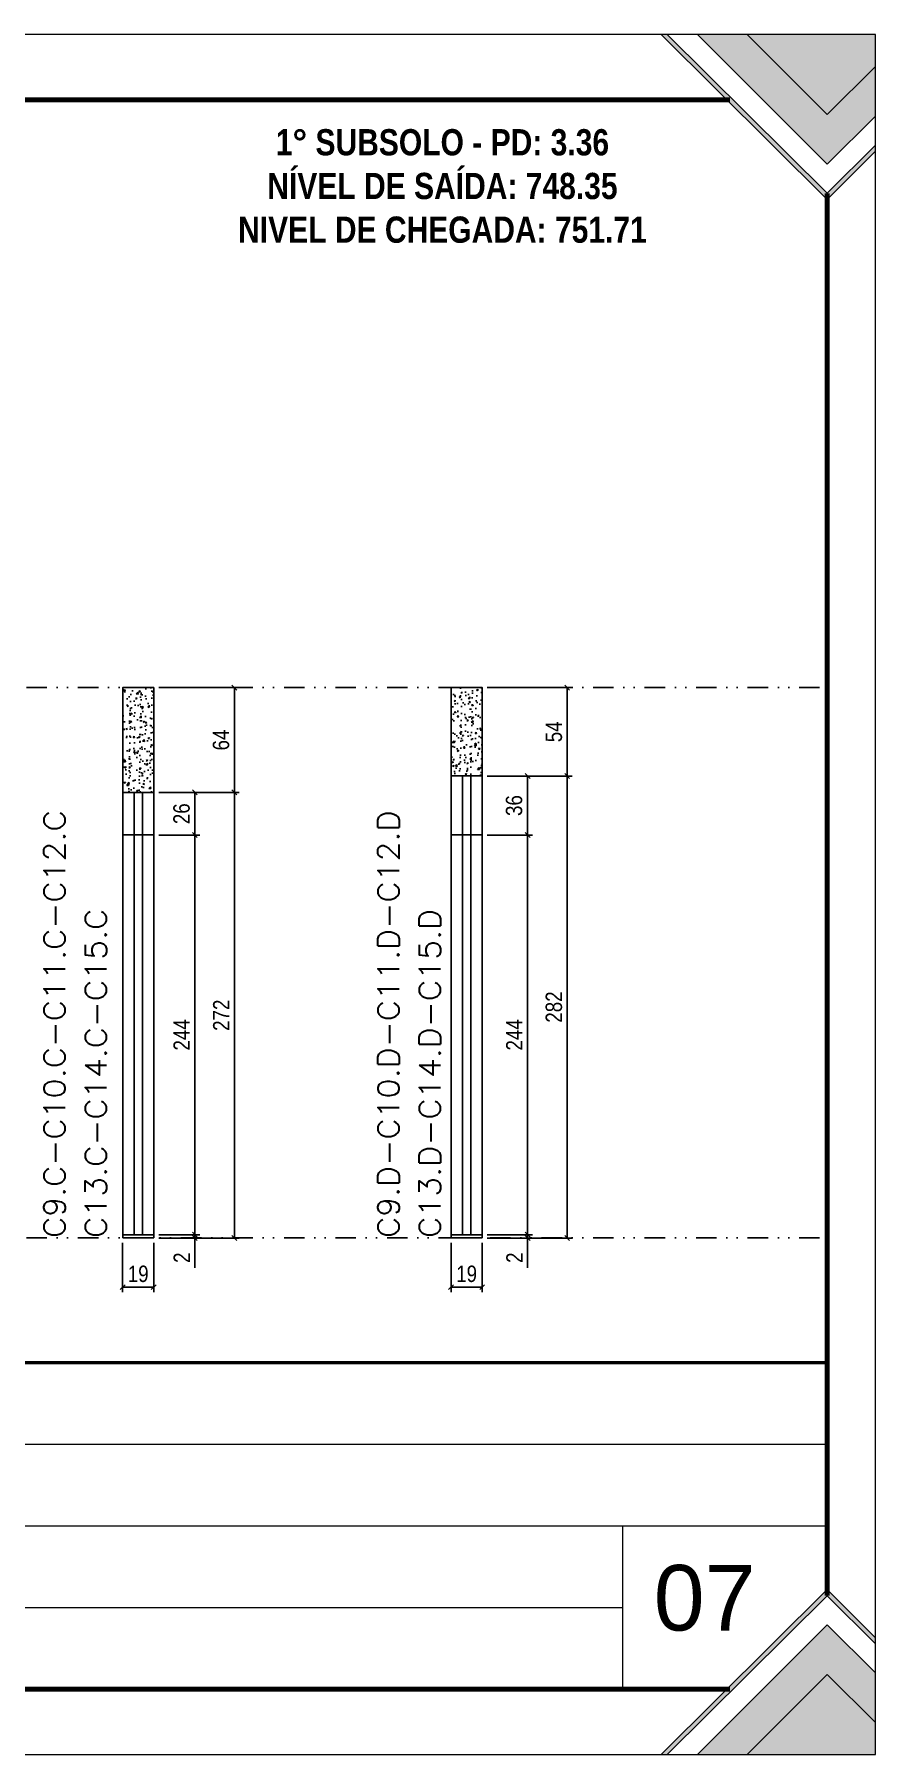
# Model space of a CAD drawing. Extents: x 71 to 6311, y -2991 to 2643.
# Drawn here: x 4213 to 4726, y -691 to 359 of the extents above; entities that cross this region are included whole.
import ezdxf
from ezdxf.enums import TextEntityAlignment as Align

# ---------------------------------------------------------------- set-up
doc = ezdxf.new("R2010")
doc.units = 0
doc.linetypes.add('CONTINUO', pattern=[0])
doc.linetypes.add('DIVIDE2', pattern=[0.625, 0.25, -0.125, 0, -0.125, 0, -0.125])
for name, color, linetype in [('COTA', 241, 'Continuous'), ('NOMENCLATURA', 7, 'Continuous'), ('Nível', 160, 'Continuous'), ('Painéis', 200, 'Continuous'), ('SARR_2.2x7', 40, 'Continuous')]:
    doc.layers.add(name, color=color, linetype=linetype)
doc.layers.add('Folhas', color=255, linetype='Continuous', lineweight=9)
doc.layers.add('Texto Seção', color=7, linetype='Continuous', lineweight=15)
doc.styles.add('ARIAL', font='arial.ttf')
doc.styles.add('COTA TECNICA', font='techl___.ttf', dxfattribs={"height": 10})
doc.styles.add('REGUA-120', font='ROMANS.shx', dxfattribs={"height": 15})
doc.styles.add('ROMANC', font='techb___.ttf', dxfattribs={"height": 2.5})
doc.dimstyles.new('PAINEL-NOVA', dxfattribs={"dimtxt": 10, "dimasz": 3, "dimexe": 3, "dimexo": 3, "dimgap": 3, "dimtad": 1, "dimdec": 1, "dimzin": 12, "dimdsep": 46, "dimtxsty": 'COTA TECNICA', "dimblk1": 'OBLIQUE', "dimblk2": 'OBLIQUE', "dimsah": 1, "dimcen": 0.9, "dimclrd": 4, "dimclre": 4, "dimclrt": 240, "dimadec": 1, "dimazin": 3, "dimtfac": 1, "dimtdec": 1, "dimtix": 1, "dimtmove": 0, "dimatfit": 3, "dimfxl": 1, "dimtolj": 1, "dimtzin": 12, "dimarcsym": 0})

# ---------------------------------------------------------------- blocks, each defined once
blk = doc.blocks.new('9999999999')
at = {"transparency": 33554687}
h = blk.add_hatch(color=30, dxfattribs=at)
h.dxf.hatch_style = 1
h.paths.add_polyline_path([(1357.7, 1050), (1354, 1050), (1455.5, 949.3), (1485, 978.7), (1485, 982.3), (1455.5, 953)])
at = {"true_color": 0x000000, "transparency": 33554687}
h = blk.add_hatch(color=18, dxfattribs=at)
h.dxf.hatch_style = 1
h.paths.add_polyline_path([(1406.6, 1050), (1376.2, 1050), (1455.5, 970.8), (1485, 1000.1), (1485, 1030.4), (1455.5, 1001.1)])
at = {"true_color": 0xff7f00, "transparency": 33554687}
h = blk.add_hatch(color=30, dxfattribs=at)
h.dxf.hatch_style = 1
h.paths.add_polyline_path([(1485, 1030.4), (1485, 1050), (1406.6, 1050), (1455.5, 1001.1)])
at = {"transparency": 33554687}
h = blk.add_hatch(color=30, dxfattribs=at)
h.dxf.hatch_style = 1
h.paths.add_polyline_path([(1357.7, 0), (1354, 0), (1455.5, 100.7), (1485, 71.3), (1485, 67.7), (1455.5, 97)])
at = {"true_color": 0x000000, "transparency": 33554687}
h = blk.add_hatch(color=18, dxfattribs=at)
h.dxf.hatch_style = 1
h.paths.add_polyline_path([(1406.6, 0), (1376.2, 0), (1455.5, 79.2), (1485, 49.9), (1485, 19.6), (1455.5, 48.9)])
at = {"true_color": 0xff7f00, "transparency": 33554687}
h = blk.add_hatch(color=30, dxfattribs=at)
h.dxf.hatch_style = 1
h.paths.add_polyline_path([(1485, 19.6), (1485, 0), (1406.6, 0), (1455.5, 48.9)])
at = {"color": 30, "linetype": 'CONTINUO'}
for p, q in [((396.9, 189.4), (1455.5, 189.4)), ((396.9, 139.6), (1455.5, 139.6)), ((1330.4, 139.6), (1330.4, 40)), ((396.9, 89.8), (1330.4, 89.8))]:
    blk.add_line(p, q, dxfattribs=at)
at = {"color": 30, "transparency": 33554687}
for points in [[(1485, 978.7), (1455.5, 949.3), (1354, 1050)], [(1485, 982.3), (1455.5, 953), (1357.7, 1050)], [(1376.2, 1050), (1455.5, 970.8), (1485, 1000.1)], [(1406.6, 1050), (1455.5, 1001.1), (1485, 1030.4)], [(1485, 71.3), (1455.5, 100.7), (1354, 0)], [(1485, 67.7), (1455.5, 97), (1357.7, 0)], [(1376.2, 0), (1455.5, 79.2), (1485, 49.9)], [(1406.6, 0), (1455.5, 48.9), (1485, 19.6)]]:
    blk.add_lwpolyline(points, dxfattribs=at)
at = {"color": 30, "linetype": 'CONTINUO', "const_width": 2}
blk.add_lwpolyline([(1455.5, 97), (1455.5, 239.2), (50, 239.2), (50, 40), (1396.2, 40)], dxfattribs=at)
at = {"layer": 'Folhas'}
blk.add_lwpolyline([(0, 0), (1485, 0), (1485, 1050), (0, 1050)], close=True, dxfattribs=at)
at = {"layer": 'Folhas', "color": 30, "const_width": 3}
for points in [[(1396.2, 1010), (50, 1010), (50, 40), (1396.2, 40)], [(1455.5, 97), (1455.5, 953)]]:
    blk.add_lwpolyline(points, dxfattribs=at)
blk = doc.blocks.new('_Oblique')
at = {"color": 0, "linetype": 'ByBlock', "lineweight": -2}
blk.add_line((-0.5, -0.5), (0.5, 0.5), dxfattribs=at)
blk = doc.blocks.new('*D157')
at = {"layer": 'COTA', "color": 4, "linetype": 'Continuous', "lineweight": -2, "ltscale": 30, "transparency": 16777216}
for p, q in [((4288.8, -130.2), (4313.9, -130.2)), ((4310.9, -130.2), (4310.9, -374.2)), ((4288.8, -374.2), (4313.9, -374.2))]:
    blk.add_line(p, q, dxfattribs=at)
at = {"layer": 'Defpoints', "color": 0, "linetype": 'Continuous', "ltscale": 30, "transparency": 16777216}
for p in [(4285.8, -130.2), (4285.8, -374.2), (4310.9, -374.2)]:
    blk.add_point(p, dxfattribs=at)
at = {"layer": 'COTA', "color": 4, "linetype": 'Continuous', "lineweight": -2, "ltscale": 30, "transparency": 16777216, "xscale": 3, "yscale": 3, "zscale": 3}
for p, rotation in [((4310.9, -130.2), 90), ((4310.9, -374.2), 270)]:
    blk.add_blockref('_Oblique', p, dxfattribs=dict(at, rotation=rotation))
at = {"layer": 'COTA', "color": 240, "linetype": 'Continuous', "ltscale": 30, "transparency": 16777216, "insert": (4302.8, -252.2), "char_height": 10, "attachment_point": 5, "rotation": 90, "style": 'COTA TECNICA'}
blk.add_mtext('\\A1;244', dxfattribs=at)
blk = doc.blocks.new('*D158')
at = {"layer": 'COTA', "color": 4, "linetype": 'Continuous', "lineweight": -2, "ltscale": 30, "transparency": 16777216}
for p, q in [((4288.8, -104.2), (4313.9, -104.2)), ((4310.9, -130.2), (4310.9, -104.2)), ((4288.8, -130.2), (4313.9, -130.2))]:
    blk.add_line(p, q, dxfattribs=at)
at = {"layer": 'Defpoints', "color": 0, "linetype": 'Continuous', "ltscale": 30, "transparency": 16777216}
for p in [(4285.8, -104.2), (4310.9, -104.2), (4285.8, -130.2)]:
    blk.add_point(p, dxfattribs=at)
at = {"layer": 'COTA', "color": 4, "linetype": 'Continuous', "lineweight": -2, "ltscale": 30, "transparency": 16777216, "xscale": 3, "yscale": 3, "zscale": 3}
for p, rotation in [((4310.9, -104.2), 90), ((4310.9, -130.2), 270)]:
    blk.add_blockref('_Oblique', p, dxfattribs=dict(at, rotation=rotation))
at = {"layer": 'COTA', "color": 240, "linetype": 'Continuous', "ltscale": 30, "transparency": 16777216, "insert": (4302.8, -117.2), "char_height": 10, "attachment_point": 5, "rotation": 90, "style": 'COTA TECNICA'}
blk.add_mtext('\\A1;26', dxfattribs=at)
blk = doc.blocks.new('*D159')
at = {"layer": 'COTA', "color": 4, "linetype": 'Continuous', "lineweight": -2, "ltscale": 30, "transparency": 16777216}
for p, q in [((4489.3, -130.2), (4517, -130.2)), ((4514, -130.2), (4514, -374.2)), ((4489.3, -374.2), (4517, -374.2))]:
    blk.add_line(p, q, dxfattribs=at)
at = {"layer": 'Defpoints', "color": 0, "linetype": 'Continuous', "ltscale": 30, "transparency": 16777216}
for p in [(4486.3, -130.2), (4486.3, -374.2), (4514, -374.2)]:
    blk.add_point(p, dxfattribs=at)
at = {"layer": 'COTA', "color": 4, "linetype": 'Continuous', "lineweight": -2, "ltscale": 30, "transparency": 16777216, "xscale": 3, "yscale": 3, "zscale": 3}
for p, rotation in [((4514, -130.2), 90), ((4514, -374.2), 270)]:
    blk.add_blockref('_Oblique', p, dxfattribs=dict(at, rotation=rotation))
at = {"layer": 'COTA', "color": 240, "linetype": 'Continuous', "ltscale": 30, "transparency": 16777216, "insert": (4505.9, -252.2), "char_height": 10, "attachment_point": 5, "rotation": 90, "style": 'COTA TECNICA'}
blk.add_mtext('\\A1;244', dxfattribs=at)
blk = doc.blocks.new('*D160')
at = {"layer": 'COTA', "color": 4, "linetype": 'Continuous', "lineweight": -2, "ltscale": 30, "transparency": 16777216}
for p, q in [((4489.3, -94.2), (4517, -94.2)), ((4514, -130.2), (4514, -94.2)), ((4489.3, -130.2), (4517, -130.2))]:
    blk.add_line(p, q, dxfattribs=at)
at = {"layer": 'Defpoints', "color": 0, "linetype": 'Continuous', "ltscale": 30, "transparency": 16777216}
for p in [(4486.3, -94.2), (4514, -94.2), (4486.3, -130.2)]:
    blk.add_point(p, dxfattribs=at)
at = {"layer": 'COTA', "color": 4, "linetype": 'Continuous', "lineweight": -2, "ltscale": 30, "transparency": 16777216, "xscale": 3, "yscale": 3, "zscale": 3}
for p, rotation in [((4514, -94.2), 90), ((4514, -130.2), 270)]:
    blk.add_blockref('_Oblique', p, dxfattribs=dict(at, rotation=rotation))
at = {"layer": 'COTA', "color": 240, "linetype": 'Continuous', "ltscale": 30, "transparency": 16777216, "insert": (4505.8, -112.2), "char_height": 10, "attachment_point": 5, "rotation": 90, "style": 'COTA TECNICA'}
blk.add_mtext('\\A1;36', dxfattribs=at)
blk = doc.blocks.new('*D172')
at = {"layer": 'COTA', "color": 4, "linetype": 'Continuous', "lineweight": -2, "ltscale": 30, "transparency": 16777216}
for p, q in [((4288.8, -374.2), (4313.9, -374.2)), ((4288.8, -376.2), (4313.9, -376.2)), ((4310.9, -374.2), (4310.9, -371.2)), ((4310.9, -374.2), (4310.9, -376.2)), ((4310.9, -376.2), (4310.9, -394.3))]:
    blk.add_line(p, q, dxfattribs=at)
at = {"layer": 'Defpoints', "color": 0, "linetype": 'Continuous', "ltscale": 30, "transparency": 16777216}
for p in [(4285.8, -374.2), (4285.8, -376.2), (4310.9, -374.2)]:
    blk.add_point(p, dxfattribs=at)
at = {"layer": 'COTA', "color": 4, "linetype": 'Continuous', "lineweight": -2, "ltscale": 30, "transparency": 16777216, "xscale": 3, "yscale": 3, "zscale": 3}
for p, rotation in [((4310.9, -374.2), 270), ((4310.9, -376.2), 90)]:
    blk.add_blockref('_Oblique', p, dxfattribs=dict(at, rotation=rotation))
at = {"layer": 'COTA', "color": 240, "linetype": 'Continuous', "ltscale": 30, "transparency": 16777216, "insert": (4302.9, -388.2), "char_height": 10, "attachment_point": 5, "rotation": 90, "style": 'COTA TECNICA'}
blk.add_mtext('\\A1;2', dxfattribs=at)
blk = doc.blocks.new('*D173')
at = {"layer": 'COTA', "color": 4, "linetype": 'Continuous', "lineweight": -2, "ltscale": 30, "transparency": 16777216}
for p, q in [((4288.8, -104.2), (4338, -104.2)), ((4335, -376.2), (4335, -104.2)), ((4288.8, -376.2), (4338, -376.2))]:
    blk.add_line(p, q, dxfattribs=at)
at = {"layer": 'Defpoints', "color": 0, "linetype": 'Continuous', "ltscale": 30, "transparency": 16777216}
for p in [(4285.8, -104.2), (4335, -104.2), (4285.8, -376.2)]:
    blk.add_point(p, dxfattribs=at)
at = {"layer": 'COTA', "color": 4, "linetype": 'Continuous', "lineweight": -2, "ltscale": 30, "transparency": 16777216, "xscale": 3, "yscale": 3, "zscale": 3}
for p, rotation in [((4335, -104.2), 90), ((4335, -376.2), 270)]:
    blk.add_blockref('_Oblique', p, dxfattribs=dict(at, rotation=rotation))
at = {"layer": 'COTA', "color": 240, "linetype": 'Continuous', "ltscale": 30, "transparency": 16777216, "insert": (4327, -240.2), "char_height": 10, "attachment_point": 5, "rotation": 90, "style": 'COTA TECNICA'}
blk.add_mtext('\\A1;272', dxfattribs=at)
blk = doc.blocks.new('*D174')
at = {"layer": 'COTA', "color": 4, "linetype": 'Continuous', "lineweight": -2, "ltscale": 30, "transparency": 16777216}
for p, q in [((4288.8, -40.2), (4338, -40.2)), ((4335, -104.2), (4335, -40.2)), ((4288.8, -104.2), (4338, -104.2))]:
    blk.add_line(p, q, dxfattribs=at)
at = {"layer": 'Defpoints', "color": 0, "linetype": 'Continuous', "ltscale": 30, "transparency": 16777216}
for p in [(4285.8, -40.2), (4335, -40.2), (4285.8, -104.2)]:
    blk.add_point(p, dxfattribs=at)
at = {"layer": 'COTA', "color": 4, "linetype": 'Continuous', "lineweight": -2, "ltscale": 30, "transparency": 16777216, "xscale": 3, "yscale": 3, "zscale": 3}
for p, rotation in [((4335, -40.2), 90), ((4335, -104.2), 270)]:
    blk.add_blockref('_Oblique', p, dxfattribs=dict(at, rotation=rotation))
at = {"layer": 'COTA', "color": 240, "linetype": 'Continuous', "ltscale": 30, "transparency": 16777216, "insert": (4326.9, -72.2), "char_height": 10, "attachment_point": 5, "rotation": 90, "style": 'COTA TECNICA'}
blk.add_mtext('\\A1;64', dxfattribs=at)
blk = doc.blocks.new('*D175')
at = {"layer": 'COTA', "color": 4, "linetype": 'Continuous', "lineweight": -2, "ltscale": 30, "transparency": 16777216}
for p, q in [((4266.8, -379.2), (4266.8, -409.2)), ((4285.8, -379.2), (4285.8, -409.2)), ((4266.8, -406.2), (4285.8, -406.2))]:
    blk.add_line(p, q, dxfattribs=at)
at = {"layer": 'Defpoints', "color": 0, "linetype": 'Continuous', "ltscale": 30, "transparency": 16777216}
for p in [(4266.8, -376.2), (4285.8, -376.2), (4285.8, -406.2)]:
    blk.add_point(p, dxfattribs=at)
at = {"layer": 'COTA', "color": 4, "linetype": 'Continuous', "lineweight": -2, "ltscale": 30, "transparency": 16777216, "xscale": 3, "yscale": 3, "zscale": 3, "rotation": 180}
blk.add_blockref('_Oblique', (4266.8, -406.2), dxfattribs=at)
at = {"layer": 'COTA', "color": 4, "linetype": 'Continuous', "lineweight": -2, "ltscale": 30, "transparency": 16777216, "xscale": 3, "yscale": 3, "zscale": 3}
blk.add_blockref('_Oblique', (4285.8, -406.2), dxfattribs=at)
at = {"layer": 'COTA', "color": 240, "linetype": 'Continuous', "ltscale": 30, "transparency": 16777216, "insert": (4276.3, -398.1), "char_height": 10, "attachment_point": 5, "style": 'COTA TECNICA'}
blk.add_mtext('\\A1;19', dxfattribs=at)
blk = doc.blocks.new('*D176')
at = {"layer": 'COTA', "color": 4, "linetype": 'Continuous', "lineweight": -2, "ltscale": 30, "transparency": 16777216}
for p, q in [((4489.3, -374.2), (4517, -374.2)), ((4489.3, -376.2), (4517, -376.2)), ((4514, -374.2), (4514, -371.2)), ((4514, -374.2), (4514, -376.2)), ((4514, -376.2), (4514, -394.3))]:
    blk.add_line(p, q, dxfattribs=at)
at = {"layer": 'Defpoints', "color": 0, "linetype": 'Continuous', "ltscale": 30, "transparency": 16777216}
for p in [(4486.3, -374.2), (4486.3, -376.2), (4514, -374.2)]:
    blk.add_point(p, dxfattribs=at)
at = {"layer": 'COTA', "color": 4, "linetype": 'Continuous', "lineweight": -2, "ltscale": 30, "transparency": 16777216, "xscale": 3, "yscale": 3, "zscale": 3}
for p, rotation in [((4514, -374.2), 270), ((4514, -376.2), 90)]:
    blk.add_blockref('_Oblique', p, dxfattribs=dict(at, rotation=rotation))
at = {"layer": 'COTA', "color": 240, "linetype": 'Continuous', "ltscale": 30, "transparency": 16777216, "insert": (4506, -388.2), "char_height": 10, "attachment_point": 5, "rotation": 90, "style": 'COTA TECNICA'}
blk.add_mtext('\\A1;2', dxfattribs=at)
blk = doc.blocks.new('*D177')
at = {"layer": 'COTA', "color": 4, "linetype": 'Continuous', "lineweight": -2, "ltscale": 30, "transparency": 16777216}
for p, q in [((4489.3, -94.2), (4541.2, -94.2)), ((4538.2, -376.2), (4538.2, -94.2)), ((4489.3, -376.2), (4541.2, -376.2))]:
    blk.add_line(p, q, dxfattribs=at)
at = {"layer": 'Defpoints', "color": 0, "linetype": 'Continuous', "ltscale": 30, "transparency": 16777216}
for p in [(4486.3, -94.2), (4538.2, -94.2), (4486.3, -376.2)]:
    blk.add_point(p, dxfattribs=at)
at = {"layer": 'COTA', "color": 4, "linetype": 'Continuous', "lineweight": -2, "ltscale": 30, "transparency": 16777216, "xscale": 3, "yscale": 3, "zscale": 3}
for p, rotation in [((4538.2, -94.2), 90), ((4538.2, -376.2), 270)]:
    blk.add_blockref('_Oblique', p, dxfattribs=dict(at, rotation=rotation))
at = {"layer": 'COTA', "color": 240, "linetype": 'Continuous', "ltscale": 30, "transparency": 16777216, "insert": (4530.1, -235.2), "char_height": 10, "attachment_point": 5, "rotation": 90, "style": 'COTA TECNICA'}
blk.add_mtext('\\A1;282', dxfattribs=at)
blk = doc.blocks.new('*D178')
at = {"layer": 'COTA', "color": 4, "linetype": 'Continuous', "lineweight": -2, "ltscale": 30, "transparency": 16777216}
for p, q in [((4489.3, -40.2), (4541.2, -40.2)), ((4538.2, -94.2), (4538.2, -40.2)), ((4489.3, -94.2), (4541.2, -94.2))]:
    blk.add_line(p, q, dxfattribs=at)
at = {"layer": 'Defpoints', "color": 0, "linetype": 'Continuous', "ltscale": 30, "transparency": 16777216}
for p in [(4486.3, -40.2), (4538.2, -40.2), (4486.3, -94.2)]:
    blk.add_point(p, dxfattribs=at)
at = {"layer": 'COTA', "color": 4, "linetype": 'Continuous', "lineweight": -2, "ltscale": 30, "transparency": 16777216, "xscale": 3, "yscale": 3, "zscale": 3}
for p, rotation in [((4538.2, -40.2), 90), ((4538.2, -94.2), 270)]:
    blk.add_blockref('_Oblique', p, dxfattribs=dict(at, rotation=rotation))
at = {"layer": 'COTA', "color": 240, "linetype": 'Continuous', "ltscale": 30, "transparency": 16777216, "insert": (4530.1, -67.2), "char_height": 10, "attachment_point": 5, "rotation": 90, "style": 'COTA TECNICA'}
blk.add_mtext('\\A1;54', dxfattribs=at)
blk = doc.blocks.new('*D179')
at = {"layer": 'COTA', "color": 4, "linetype": 'Continuous', "lineweight": -2, "ltscale": 30, "transparency": 16777216}
for p, q in [((4467.3, -379.2), (4467.3, -409.2)), ((4486.3, -379.2), (4486.3, -409.2)), ((4467.3, -406.2), (4486.3, -406.2))]:
    blk.add_line(p, q, dxfattribs=at)
at = {"layer": 'Defpoints', "color": 0, "linetype": 'Continuous', "ltscale": 30, "transparency": 16777216}
for p in [(4467.3, -376.2), (4486.3, -376.2), (4486.3, -406.2)]:
    blk.add_point(p, dxfattribs=at)
at = {"layer": 'COTA', "color": 4, "linetype": 'Continuous', "lineweight": -2, "ltscale": 30, "transparency": 16777216, "xscale": 3, "yscale": 3, "zscale": 3, "rotation": 180}
blk.add_blockref('_Oblique', (4467.3, -406.2), dxfattribs=at)
at = {"layer": 'COTA', "color": 4, "linetype": 'Continuous', "lineweight": -2, "ltscale": 30, "transparency": 16777216, "xscale": 3, "yscale": 3, "zscale": 3}
blk.add_blockref('_Oblique', (4486.3, -406.2), dxfattribs=at)
at = {"layer": 'COTA', "color": 240, "linetype": 'Continuous', "ltscale": 30, "transparency": 16777216, "insert": (4476.8, -398.1), "char_height": 10, "attachment_point": 5, "style": 'COTA TECNICA'}
blk.add_mtext('\\A1;19', dxfattribs=at)

msp = doc.modelspace()

# ---------------------------------------------------------------- hatches: boundary and pattern name
at = {"layer": 'COTA', "linetype": 'Continuous', "ltscale": 30}
h = msp.add_hatch(dxfattribs=at)
h.set_pattern_fill('AR-CONC', color=256, scale=0.05, angle=1)
h.set_pattern_definition([(51, (6701.843, 59.843), (9.121755, -0.637855), [0.9525, -10.4775]), (356, (6701.843, 59.843), (-1.928623, 9.520633), [0.762, -8.38203]), (101.45144, (6702.603, 59.79), (7.193132, 8.882778), [0.8095, -8.904512]), (47.1842, (6701.798, 62.383), (13.588575, -1.865247), [1.42875, -15.71625]), (97.63556, (6702.931, 62.228), (11.65249, 12.576586), [1.21425, -13.35678]), (352.18415, (6701.798, 62.383), (11.65249, 12.576586), [1.143, -12.57299]), (22, (6703.079, 61.77), (7.668804, -4.98018), [0.9525, -10.4775]), (327, (6703.079, 61.77), (2.928905, 9.261925), [0.762, -8.382]), (72.45145, (6703.718, 61.355), (10.597708, 4.281746), [0.8095, -8.904497]), (38.5, (6701.8428, 59.8434), (0.080622, 4.229803), [0, -8.2804, 0, -8.509, 0, -8.41375]), (8.5, (6701.843, 59.8434), (3.253055, 5.066574), [0, -4.8514, 0, -8.0899, 0, -3.20675]), (328.5, (6699.011, 59.794), (6.783496, -0.1680745), [0, -3.175, 0, -9.906, 0, -13.1445]), (318.5, (6697.7413, 59.772), (7.383143, 1.400391), [0, -4.1275, 0, -6.5786, 0, -9.3345])])
h.paths.add_polyline_path([(4285.843, -40.157), (4266.843, -40.157), (4266.843, -104.157), (4285.843, -104.157)])
h = msp.add_hatch(dxfattribs=at)
h.set_pattern_fill('AR-CONC', color=256, scale=0.05, angle=1)
h.set_pattern_definition([(51, (6677.313, 59.843), (9.121755, -0.637855), [0.9525, -10.4775]), (356, (6677.313, 59.843), (-1.928623, 9.520633), [0.762, -8.38203]), (101.45144, (6678.073, 59.79), (7.193132, 8.882778), [0.8095, -8.904512]), (47.1842, (6677.268, 62.383), (13.588575, -1.86525), [1.42875, -15.71625]), (97.63556, (6678.401, 62.228), (11.65249, 12.576586), [1.21425, -13.35678]), (352.18415, (6677.268, 62.383), (11.65249, 12.57659), [1.143, -12.57299]), (22, (6678.549, 61.77), (7.668804, -4.98018), [0.9525, -10.4775]), (327, (6678.549, 61.77), (2.928905, 9.261925), [0.762, -8.382]), (72.45145, (6679.188, 61.355), (10.59771, 4.281746), [0.8095, -8.904497]), (38.5, (6677.3128, 59.8434), (0.080622, 4.229803), [0, -8.2804, 0, -8.509, 0, -8.41375]), (8.5, (6677.313, 59.8434), (3.253055, 5.066574), [0, -4.8514, 0, -8.0899, 0, -3.20675]), (328.5, (6674.481, 59.794), (6.783496, -0.1680745), [0, -3.175, 0, -9.906, 0, -13.1445]), (318.5, (6673.2113, 59.772), (7.383143, 1.400391), [0, -4.1275, 0, -6.5786, 0, -9.3345])])
h.paths.add_polyline_path([(4486.313, -40.157), (4467.313, -40.157), (4467.313, -94.157), (4486.313, -94.157)])

# ---------------------------------------------------------------- linework, layer by layer
for points in [[(4266.843, -104.157), (4285.843, -104.157), (4285.843, -40.157), (4266.843, -40.157)], [(4467.313, -94.157), (4486.313, -94.157), (4486.313, -40.157), (4467.313, -40.157)]]:
    msp.add_lwpolyline(points, close=True, dxfattribs=at)
at = {"layer": 'Nível', "color": 4, "linetype": 'DIVIDE2', "ltscale": 50}
for p, q in [((3516.165, -40.157), (4696.927, -40.157)), ((3516.165, -376.157), (4696.927, -376.157))]:
    msp.add_line(p, q, dxfattribs=at)
at = {"layer": 'Painéis', "linetype": 'Continuous', "ltscale": 30}
for p, q in [((4467.313, -94.157), (4467.313, -376.157)), ((4266.843, -104.157), (4266.843, -376.157))]:
    msp.add_line(p, q, dxfattribs=at)
for points in [[(4486.313, -94.157), (4467.313, -94.157)], [(4486.313, -376.157), (4486.313, -94.157)], [(4285.843, -104.157), (4266.843, -104.157)], [(4285.843, -376.157), (4285.843, -104.157)], [(4266.843, -130.157), (4285.843, -130.157)], [(4467.313, -130.157), (4486.313, -130.157)], [(4266.843, -374.157), (4285.843, -374.157)], [(4266.843, -376.157), (4285.843, -376.157)], [(4486.313, -374.157), (4467.313, -374.157)], [(4467.313, -376.157), (4486.313, -376.157)]]:
    msp.add_lwpolyline(points, dxfattribs=at)
at = {"layer": 'SARR_2.2x7', "linetype": 'Continuous', "ltscale": 30}
for p, q in [((4474.313, -374.157), (4474.313, -94.157)), ((4479.313, -374.157), (4479.313, -94.157)), ((4273.843, -374.157), (4273.843, -104.157)), ((4278.843, -374.157), (4278.843, -104.157))]:
    msp.add_line(p, q, dxfattribs=at)

# ---------------------------------------------------------------- block references
at = {"layer": 'Folhas'}
msp.add_blockref('9999999999', (3241.471, -691.496), dxfattribs=at)

# ---------------------------------------------------------------- texts
at = {"layer": 'Folhas', "style": 'ARIAL'}
msp.add_text('07', height=40, dxfattribs=at).set_placement((4622.102, -595.755), align=Align.MIDDLE)
at = {"layer": 'NOMENCLATURA', "color": 2, "insert": (4462.04, 300.672), "char_height": 16, "attachment_point": 2, "style": 'ROMANC'}
msp.add_mtext_dynamic_manual_height_columns('1° SUBSOLO - PD: 3.36\\PNÍVEL DE SAÍDA: 748.35\\PNIVEL DE CHEGADA: 751.71', width=449.07607, gutter_width=1, heights=[0], dxfattribs=at)
at = {"layer": 'Texto Seção', "style": 'REGUA-120', "width": 1.1}
for s, p in [('C9.C-C10.C-C11.C-C12.C', (4231.676, -376.157)), ('C9.D-C10.D-C11.D-C12.D', (4435.533, -376.157)), ('C13.C-C14.C-C15.C', (4256.929, -376.157)), ('C13.D-C14.D-C15.D', (4460.786, -376.157))]:
    msp.add_text(s, height=13, rotation=90, dxfattribs=at).set_placement(p)

# ---------------------------------------------------------------- dimensions: what is measured, and where the dimension line sits
at = {"layer": 'COTA', "linetype": 'Continuous', "ltscale": 30}
for base, p1, p2, picture, middle in [((4335.045, -40.157), (4285.843, -104.157), (4285.843, -40.157), '*D174', (4326.943, -72.157)), ((4538.191, -40.157), (4486.313, -94.157), (4486.313, -40.157), '*D178', (4530.081, -67.157)), ((4514.021, -94.157), (4486.313, -130.157), (4486.313, -94.157), '*D160', (4505.802, -112.157)), ((4538.191, -94.157), (4486.313, -376.157), (4486.313, -94.157), '*D177', (4530.096, -235.157)), ((4310.876, -104.157), (4285.843, -130.157), (4285.843, -104.157), '*D158', (4302.774, -117.157)), ((4335.045, -104.157), (4285.843, -376.157), (4285.843, -104.157), '*D173', (4326.972, -240.157)), ((4310.876, -374.157), (4285.843, -130.157), (4285.843, -374.157), '*D157', (4302.803, -252.157)), ((4514.021, -374.157), (4486.313, -130.157), (4486.313, -374.157), '*D159', (4505.948, -252.157))]:
    dim = msp.add_linear_dim(base=base, p1=p1, p2=p2, angle=90, dimstyle='PAINEL-NOVA', dxfattribs=at)
    dim.commit()
    dim.dimension.update_dxf_attribs({"geometry": picture, "text_midpoint": middle})
for base, p1, p2, picture, middle in [((4285.843, -406.157), (4266.843, -376.157), (4285.843, -376.157), '*D175', (4276.343, -398.069)), ((4486.313, -406.157), (4467.313, -376.157), (4486.313, -376.157), '*D179', (4476.813, -398.069))]:
    dim = msp.add_linear_dim(base=base, p1=p1, p2=p2, dimstyle='PAINEL-NOVA', dxfattribs=at)
    dim.commit()
    dim.dimension.update_dxf_attribs({"geometry": picture, "text_midpoint": middle})
for base, p1, p2, picture, middle in [((4310.876, -374.157), (4285.843, -376.157), (4285.843, -374.157), '*D172', (4310.876, -388.212)), ((4514.021, -374.157), (4486.313, -376.157), (4486.313, -374.157), '*D176', (4514.021, -388.212))]:
    dim = msp.add_linear_dim(base=base, p1=p1, p2=p2, angle=90, dimstyle='PAINEL-NOVA', dxfattribs=at)
    dim.commit()
    dim.dimension.update_dxf_attribs({"geometry": picture, "text_midpoint": middle, "dimtype": 160})

doc.saveas('drawing.dxf')
